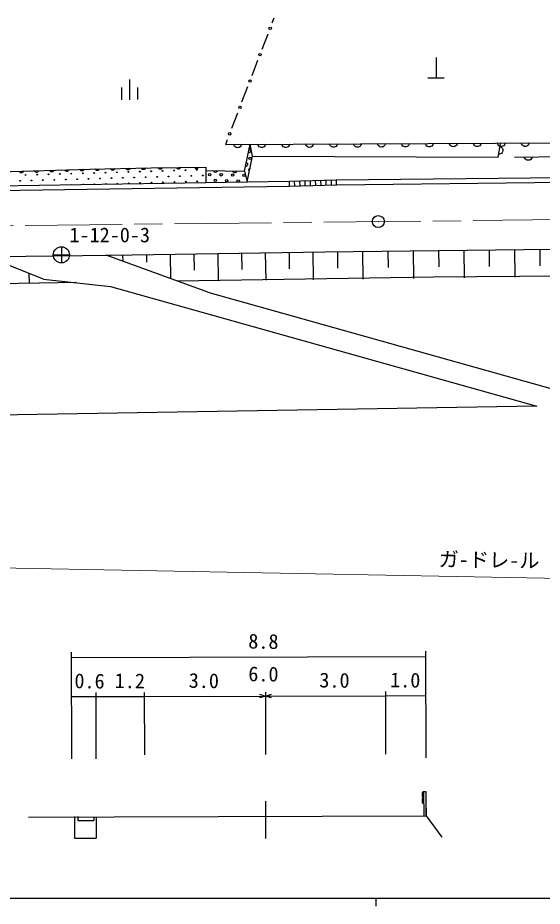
# Model space of a CAD drawing. Units: millimetres, scale not verified. Extents: x 40000 to 680000, y 20000 to 380000.
# Drawn here: x 223668 to 288629, y 204000 to 314057 of the extents above; entities that cross this region are included whole.
import ezdxf
from ezdxf.enums import TextEntityAlignment as Align

# ---------------------------------------------------------------- set-up
doc = ezdxf.new("R2010")
doc.units = ezdxf.units.MM
doc.header["$LTSCALE"] = 1000
doc.linetypes.add('CHAIN', pattern=[18.5, 12, -1.5, 3.5, -1.5])
for name, color, linetype, lineweight in [('M-BGD', 7, 'Continuous', 25), ('M-BMK', 2, 'CHAIN', 13), ('M-BMK-SRVR', 3, 'Continuous', 25), ('M-STR-HTXT', 7, 'Continuous', 13), ('M-TTL-BAND', 7, 'Continuous', 25)]:
    doc.layers.add(name, color=color, linetype=linetype, lineweight=lineweight)
doc.styles.add('ＭＳ ゴシック', font='')
doc.styles.get('ＭＳ ゴシック').set_extended_font_data('MS Gothic')

# ---------------------------------------------------------------- blocks, each defined once
blk = doc.blocks.new('BUHIN1')
at = {"color": 3, "linetype": 'Continuous', "lineweight": 25}
for radius in [750, 22.5]:
    blk.add_circle((0, 0), radius, dxfattribs=at)
blk = doc.blocks.new('BUHIN3')
at = {"color": 7, "linetype": 'Continuous', "lineweight": 25}
for p, q in [((-858, 574), (259, 1575)), ((-931, -834), (931, 834)), ((476, -916), (1594, 85))]:
    blk.add_line(p, q, dxfattribs=at)
blk = doc.blocks.new('BUHIN4')
at = {"color": 7, "linetype": 'Continuous', "lineweight": 25}
blk.add_lwpolyline([(-186, -167), (-210, -111), (-220, -54), (-221, 18), (-200, 77), (-168, 130), (-110, 181), (-55, 208), (6, 222), (79, 213), (134, 197), (186, 167)], dxfattribs=at)
blk = doc.blocks.new('BUHIN5')
at = {"color": 3, "linetype": 'Continuous', "lineweight": 25}
for p, q in [((-745, -667), (745, 667)), ((667, -745), (-667, 745))]:
    blk.add_line(p, q, dxfattribs=at)
blk.add_circle((0, 0), 1000, dxfattribs=at)
blk = doc.blocks.new('BUHIN6')
at = {"color": 7, "linetype": 'Continuous', "lineweight": 25}
blk.add_lwpolyline([(-372, -334), (-419, -221), (-440, -109), (-442, 37), (-400, 155), (-336, 259), (-221, 363), (-110, 415), (12, 444), (158, 427), (268, 394), (372, 334)], dxfattribs=at)
blk = doc.blocks.new('BUHIN7')
at = {"color": 7, "linetype": 'Continuous', "lineweight": 25}
blk.add_circle((0, 0), 150, dxfattribs=at)
blk = doc.blocks.new('BUHIN8')
at = {"color": 7, "linetype": 'Continuous', "lineweight": 25}
for p, q in [((-1862, -1668), (0, 0)), ((671, -749), (-671, 749))]:
    blk.add_line(p, q, dxfattribs=at)

msp = doc.modelspace()

# ---------------------------------------------------------------- linework, layer by layer
at = {"layer": 'M-BGD'}
for p, q in [((255194, 313441), (255429, 314057)), ((253943, 310173), (254668, 312069)), ((252692, 306904), (253418, 308800)), ((251441, 303635), (252167, 305531)), ((250191, 300366), (250916, 302262)), ((249430, 298377), (249665, 298993)), ((249430, 298377), (293941, 298582)), ((251747, 295042), (252452, 298391)), ((252754, 296902), (252452, 298391)), ((283168, 296790), (283473, 298448)), ((252083, 293718), (252754, 296902)), ((252754, 296902), (283168, 296790)), ((285174, 296803), (295559, 296896)), ((221302, 294977), (232563, 295315)), ((232563, 295315), (240183, 295485)), ((240183, 295485), (246956, 295569)), ((246956, 295569), (246956, 295146)), ((246956, 295569), (246956, 293639)), ((246956, 295146), (246956, 294299)), ((246956, 295146), (251747, 295042)), ((251747, 295042), (252083, 293718)), ((246956, 294299), (246956, 293639)), ((257269, 293798), (263116, 293968)), ((259222, 293853), (259239, 293253)), ((259873, 293871), (259890, 293271)), ((260524, 293889), (260541, 293289)), ((261175, 293907), (261192, 293307)), ((261826, 293925), (261843, 293325)), ((262477, 293943), (262494, 293343)), ((263116, 293968), (316468, 294561)), ((263128, 293368), (316468, 293961)), ((263128, 293368), (263128, 293961)), ((218923, 293206), (257269, 293798)), ((218932, 292606), (257286, 293199)), ((257269, 293798), (257286, 293199)), ((257286, 293199), (263128, 293368)), ((257920, 293816), (257937, 293217)), ((258571, 293835), (258588, 293235)), ((235188, 284647), (261688, 285071)), ((261688, 285071), (289882, 285409)), ((263254, 285089), (263279, 283027)), ((266387, 285127), (266428, 281693)), ((269520, 285165), (269544, 283106)), ((272652, 285202), (272694, 281775)), ((275785, 285240), (275810, 283185)), ((278918, 285277), (278959, 281856)), ((282050, 285315), (282075, 283264)), ((285183, 285352), (285224, 281938)), ((288316, 285390), (288340, 283343)), ((219857, 284455), (235188, 284647)), ((226870, 281686), (219857, 284457)), ((234614, 284640), (235188, 284647)), ((247204, 280083), (234614, 284640)), ((236660, 284670), (236673, 283892)), ((239605, 284717), (239620, 283779)), ((242549, 284764), (242597, 281748)), ((245494, 284812), (245526, 282777)), ((248438, 284859), (248492, 281459)), ((251383, 284906), (251415, 282861)), ((254327, 284953), (254382, 281536)), ((257271, 285000), (257304, 282945)), ((260216, 285047), (260271, 281613)), ((225055, 282401), (225070, 281154)), ((275150, 281938), (243441, 281443)), ((298180, 282107), (275150, 281938)), ((226298, 281176), (220202, 281091)), ((230898, 281247), (226298, 281176)), ((226870, 281686), (235155, 280788)), ((235155, 280788), (287976, 265934)), ((247204, 280083), (298180, 265769)), ((287976, 265932), (220286, 264835)), ((274188, 235582), (274227, 222368)), ((230355, 222241), (230316, 235455)), ((230318, 234810), (274190, 234938)), ((233331, 230476), (233355, 222249)), ((239331, 230493), (239353, 222767)), ((239332, 229993), (254341, 230037)), ((253590, 230250), (254341, 230037)), ((254341, 230037), (253592, 229821)), ((254340, 230537), (254362, 222811)), ((254341, 230037), (255090, 230253)), ((254341, 230037), (269204, 230080)), ((255092, 229823), (254341, 230037)), ((269203, 230580), (269225, 222854)), ((269204, 230080), (274204, 230095)), ((230332, 229967), (236801, 229986)), ((236801, 229986), (239332, 229993)), ((273939, 218190), (273767, 218043)), ((273767, 218043), (273768, 217585)), ((274239, 218190), (273939, 218190)), ((273939, 218190), (273948, 215190)), ((274248, 215190), (274239, 218190)), ((254392, 212383), (254379, 217029)), ((273768, 217585), (273941, 217440)), ((273941, 217440), (273769, 217293)), ((273769, 217293), (273770, 216835)), ((273770, 216835), (273943, 216690)), ((274245, 216139), (274248, 215190)), ((224982, 215047), (235612, 215078)), ((230678, 215106), (230678, 212425)), ((231127, 215100), (231127, 214619)), ((231127, 214619), (233072, 214619)), ((233072, 215075), (233072, 214619)), ((233375, 215072), (233375, 212425)), ((235612, 215078), (274248, 215190)), ((274248, 215190), (276177, 212551)), ((230678, 212425), (233375, 212425))]:
    msp.add_line(p, q, dxfattribs=at)
for centre, radius in [((252440, 296648), 150), ((235953, 294916), 50), ((237366, 294959), 50), ((238780, 295001), 50), ((240193, 295043), 50), ((241607, 295086), 50), ((243021, 295128), 50), ((244434, 295171), 50), ((245848, 295213), 50), ((223958, 293849), 50), ((224644, 294577), 50), ((225372, 293891), 50), ((226058, 294619), 50), ((226786, 293934), 50), ((227471, 294662), 50), ((228199, 293976), 50), ((228885, 294704), 50), ((229613, 294018), 50), ((230298, 294746), 50), ((231026, 294061), 50), ((231712, 294789), 50), ((232440, 294103), 50), ((233125, 294831), 50), ((233853, 294146), 50), ((234539, 294874), 50), ((235267, 294188), 50), ((236681, 294231), 50), ((238094, 294273), 50), ((239508, 294315), 50), ((240921, 294358), 50), ((242335, 294400), 50), ((243749, 294443), 50), ((245162, 294485), 50), ((246576, 294528), 50), ((247445, 294635), 150), ((248137, 293913), 150), ((248859, 294604), 150), ((249551, 293882), 150), ((250273, 294574), 150), ((250964, 293851), 150), ((251687, 294543), 150), ((237409, 293545), 50), ((238822, 293587), 50), ((240236, 293630), 50), ((241649, 293672), 50), ((243063, 293715), 50), ((244477, 293757), 50), ((245890, 293800), 50)]:
    msp.add_circle(centre, radius, dxfattribs=at)
for centre, radius, start, end in [((252470, 298062), 150, 223.2551, 299.86328), ((252470, 298062), 150, 83.04904, 112.95584), ((252409, 295234), 150, 80.43583, 255.7757), ((230341, 293333), 50, 80.84737, 100.92407), ((231754, 293375), 50, 35.86351, 145.90793), ((233168, 293418), 50, 10.19864, 171.5728), ((234581, 293460), 50, 346.43152, 195.33992), ((235995, 293503), 50, 319.5066, 222.26484)]:
    msp.add_arc(centre, radius, start, end, dxfattribs=at)
at = {"layer": 'M-BMK'}
msp.add_line((169094, 287745), (567529, 292011), dxfattribs=at)
at = {"layer": 'M-STR-HTXT'}
msp.add_line((140107, 247479), (375990, 242963), dxfattribs=at)
at = {"layer": 'M-TTL-BAND'}
for p, q in [((40000, 205000), (579000, 205000)), ((268000, 205000), (268000, 204000))]:
    msp.add_line(p, q, dxfattribs=at)

# ---------------------------------------------------------------- block references
at = {"layer": 'M-BGD'}
for name, p, rotation in [('BUHIN7', (254931, 312755), 207.20557), ('BUHIN7', (253680, 309486), 207.20557), ('BUHIN8', (275485, 306633), 228.14353), ('BUHIN3', (237513, 305156), 228.14353), ('BUHIN7', (252430, 306217), 207.20557), ('BUHIN7', (251179, 302948), 207.20557), ('BUHIN7', (249928, 299679), 207.20557), ('BUHIN6', (250914, 298384), 138.40658), ('BUHIN6', (253881, 298398), 138.40658), ('BUHIN6', (256848, 298411), 138.40658), ('BUHIN6', (259816, 298425), 138.40658), ('BUHIN6', (262783, 298438), 138.40658), ('BUHIN6', (265751, 298452), 138.40658), ('BUHIN6', (268718, 298466), 138.40658), ('BUHIN6', (271686, 298479), 138.40658), ('BUHIN6', (274653, 298493), 138.40658), ('BUHIN6', (277620, 298507), 138.40658), ('BUHIN6', (280588, 298520), 138.40658), ('BUHIN6', (283555, 298534), 138.40658), ('BUHIN6', (286523, 298547), 138.40658), ('BUHIN4', (252276, 297554), 216.2491), ('BUHIN6', (283321, 297619), 217.73821), ('BUHIN6', (286905, 296818), 138.65715), ('BUHIN4', (251923, 295879), 216.2491), ('BUHIN4', (224117, 295061), 139.86273), ('BUHIN4', (225994, 295118), 139.86273), ('BUHIN4', (227871, 295174), 139.86273), ('BUHIN4', (229748, 295230), 139.86273), ('BUHIN4', (231625, 295287), 139.86273), ('BUHIN4', (233516, 295336), 139.42158), ('BUHIN4', (235421, 295378), 139.42158), ('BUHIN4', (237326, 295421), 139.42158), ('BUHIN4', (239231, 295463), 139.42158), ('BUHIN4', (241312, 295499), 138.85411), ('BUHIN4', (243570, 295527), 138.85411), ('BUHIN4', (245827, 295555), 138.85411), ('BUHIN4', (248154, 295120), 136.89901), ('BUHIN4', (250549, 295068), 136.89901), ('BUHIN5', (229069, 284692), 228.14353)]:
    msp.add_blockref(name, p, dxfattribs=dict(at, rotation=rotation))
at = {"layer": 'M-BMK-SRVR', "rotation": 228.14353}
msp.add_blockref('BUHIN1', (268325, 288808), dxfattribs=at)

# ---------------------------------------------------------------- texts
at = {"layer": 'M-BGD', "style": 'ＭＳ ゴシック'}
for s, p in [('8.8', (252204, 235372)), ('6.0', (252204, 231329)), ('0.6', (230668, 230462)), ('1.2', (235665, 230484)), ('3.0', (244827, 230509)), ('3.0', (261006, 230556)), ('1.0', (269773, 230578))]:
    msp.add_text(s, height=1833, rotation=359.2, dxfattribs=at).set_placement(p, align=Align.BOTTOM_LEFT)
at = {"layer": 'M-BMK-SRVR', "style": 'ＭＳ ゴシック'}
msp.add_text('1-12-0-3', height=1833, dxfattribs=at).set_placement((230069, 285692), align=Align.BOTTOM_LEFT)
at = {"layer": 'M-STR-HTXT', "style": 'ＭＳ ゴシック'}
msp.add_text('ガ-ドレ-ル\u3000L=500.0', height=1833, rotation=359.1, dxfattribs=at).set_placement((275777, 245534), align=Align.BOTTOM_LEFT)

doc.saveas('drawing.dxf')
